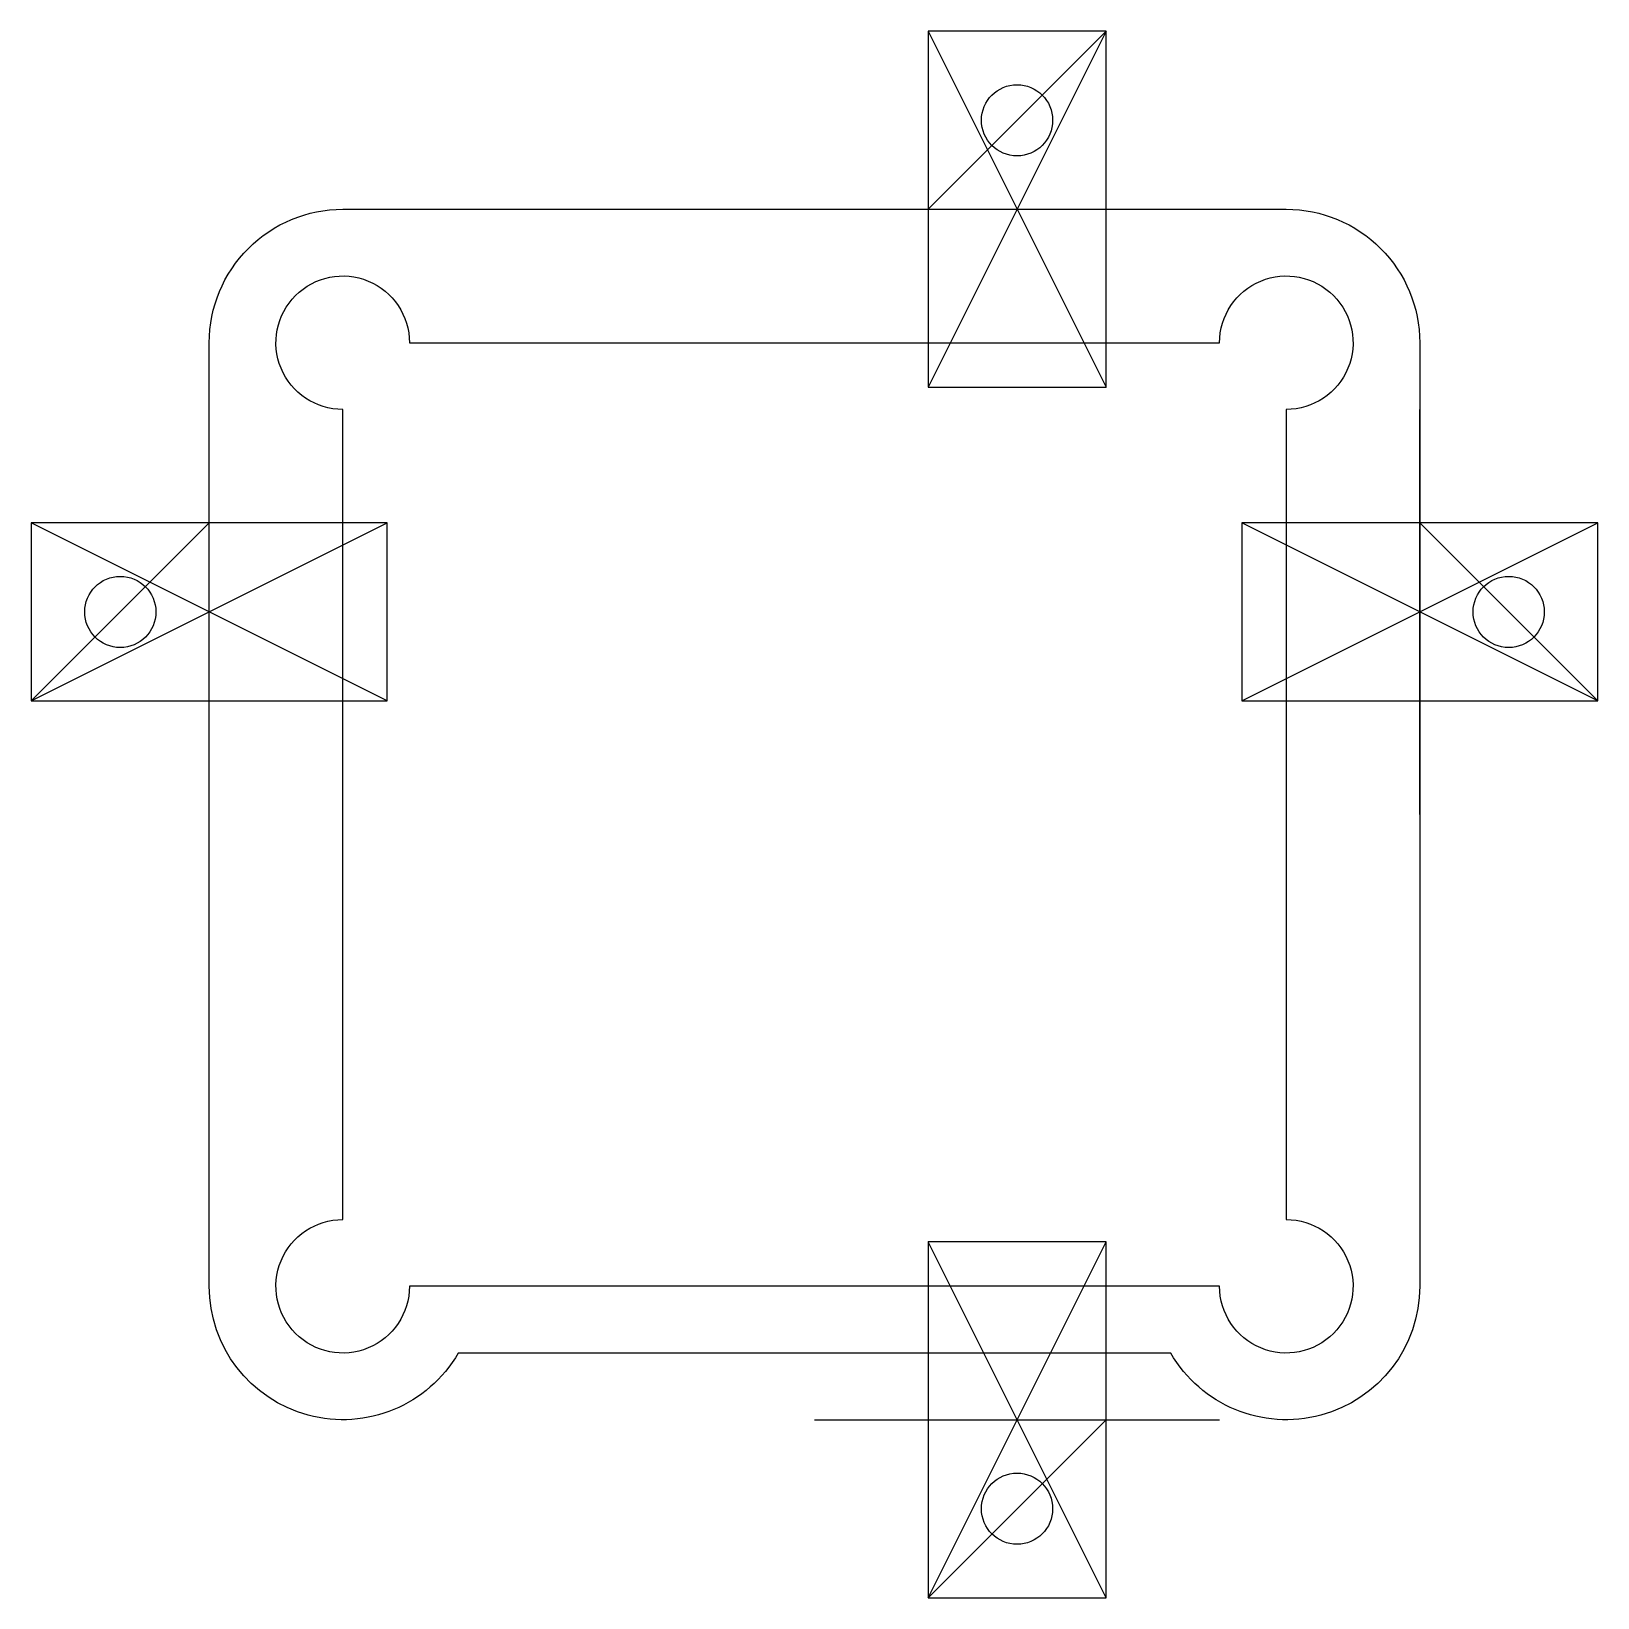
# Model space of a CAD drawing. Header units: millimetres. Extents: x -35.2 to 35.2, y -35.2 to 35.2.
import ezdxf

# ---------------------------------------------------------------- set-up
doc = ezdxf.new("R2010")
doc.units = ezdxf.units.MM
doc.layers.get('0').update_dxf_attribs({"linetype": 'CONTINUOUS'})

msp = doc.modelspace()

# ---------------------------------------------------------------- linework, layer by layer
for p, q in [((13.107, 35.213), (5.107, 35.213)), ((5.107, 35.213), (5.107, 19.213)), ((13.107, 35.213), (5.107, 19.213)), ((5.107, 35.213), (13.107, 19.213)), ((5.107, 27.213), (13.107, 35.213)), ((13.107, 19.213), (13.107, 35.213)), ((0, 27.213), (18.213, 27.213)), ((5.107, 19.213), (13.107, 19.213)), ((-27.213, 0), (-27.213, 18.213)), ((27.213, 0), (27.213, 18.213)), ((-19.213, 13.107), (-35.213, 13.107)), ((-35.213, 13.107), (-35.213, 5.107)), ((-35.213, 5.107), (-19.213, 13.107)), ((-19.213, 5.107), (-35.213, 13.107)), ((-35.213, 5.107), (-27.213, 13.107)), ((-19.213, 5.107), (-19.213, 13.107)), ((35.213, 13.107), (19.213, 13.107)), ((19.213, 13.107), (19.213, 5.107)), ((19.213, 5.107), (35.213, 13.107)), ((35.213, 5.107), (19.213, 13.107)), ((27.213, 13.107), (35.213, 5.107)), ((35.213, 5.107), (35.213, 13.107)), ((-35.213, 5.107), (-19.213, 5.107)), ((19.213, 5.107), (35.213, 5.107)), ((13.107, -19.213), (5.107, -19.213)), ((5.107, -19.213), (5.107, -35.213)), ((5.107, -35.213), (13.107, -19.213)), ((13.107, -35.213), (5.107, -19.213)), ((13.107, -35.213), (13.107, -19.213)), ((0, -27.213), (18.213, -27.213)), ((13.107, -27.213), (5.107, -35.213)), ((5.107, -35.213), (13.107, -35.213))]:
    msp.add_line(p, q)
for points in [[(27.213, 21.213), (27.213, -21.213, -0.767327), (16.017, -24.213), (-16.017, -24.213, -0.767327), (-27.213, -21.213), (-27.213, 21.213, -0.414214), (-21.213, 27.213), (21.213, 27.213, -0.414214)], [(18.213, 21.213, -2.414214), (21.213, 18.213), (21.213, -18.213, -2.414214), (18.213, -21.213), (-18.213, -21.213, -2.414214), (-21.213, -18.213), (-21.213, 18.213, -2.414214), (-18.213, 21.213)]]:
    msp.add_lwpolyline(points, format="xyb", close=True)
for centre in [(9.107, 31.213), (-31.213, 9.107), (31.213, 9.107), (9.107, -31.213)]:
    msp.add_circle(centre, 1.6)

doc.saveas('drawing.dxf')
